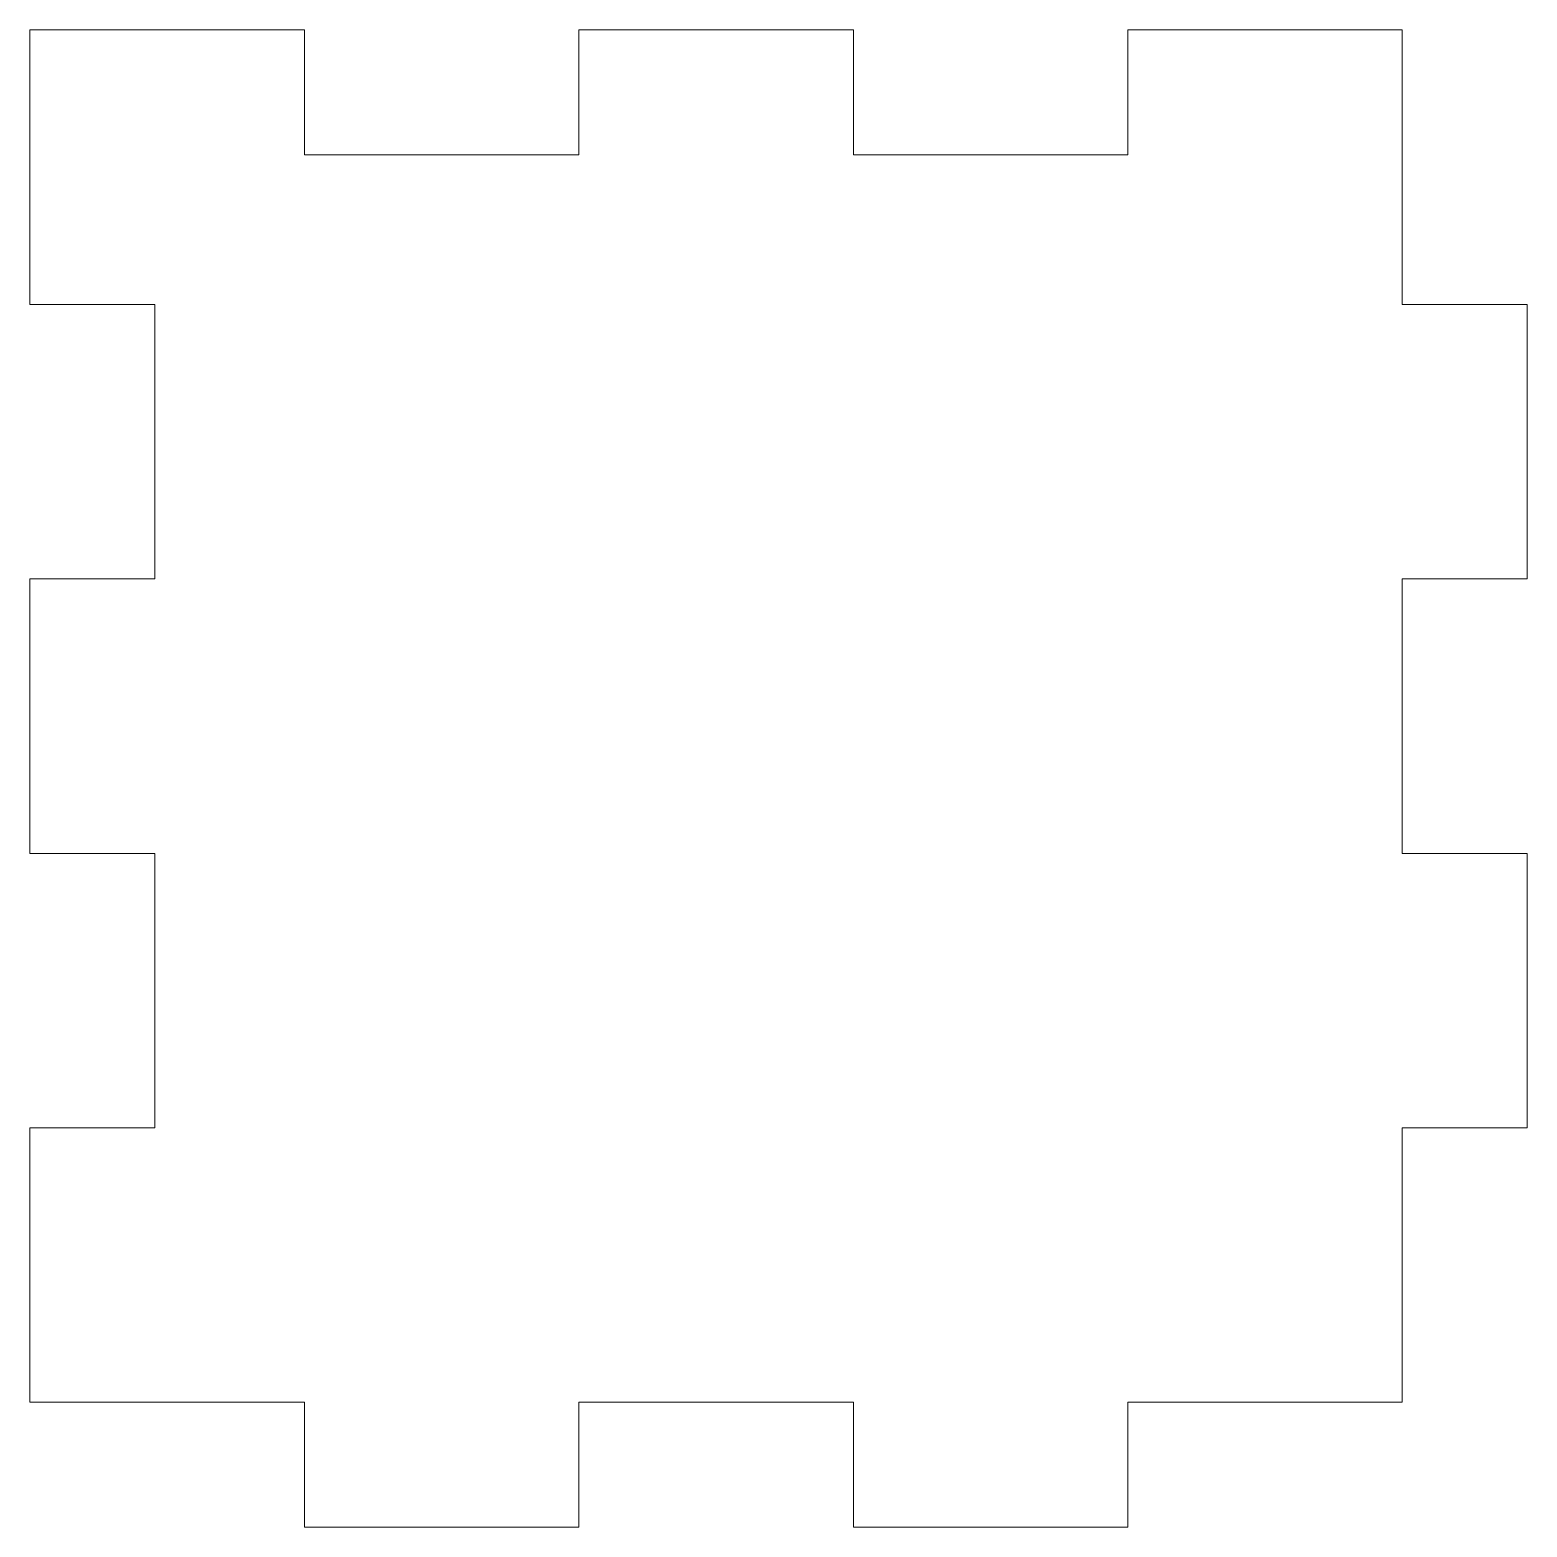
# Model space of a CAD drawing. Header units: millimetres. Extents: x 0 to 30, y 0 to 30.
import ezdxf

# ---------------------------------------------------------------- set-up
doc = ezdxf.new("R2010")
doc.units = ezdxf.units.MM
doc.layers.add('dessin', color=1, linetype='Continuous', lineweight=13, true_color=0xff0000)

# ---------------------------------------------------------------- blocks, each defined once
blk = doc.blocks.new('block 1')
at = {"layer": 'dessin'}
for p, q in [((5.5, 30), (0, 30)), ((0, 24.5), (0, 30)), ((5.5, 30), (5.5, 27.5)), ((16.5, 30), (11, 30)), ((11, 30), (11, 27.5)), ((16.5, 30), (16.5, 27.5)), ((22, 30), (22, 27.5)), ((22, 30), (27.5, 30)), ((27.5, 24.5), (27.5, 30)), ((11, 27.5), (5.5, 27.5)), ((22, 27.5), (16.5, 27.5)), ((0, 24.5), (2.5, 24.5)), ((2.5, 19), (2.5, 24.5)), ((30, 24.5), (27.5, 24.5)), ((30, 19), (30, 24.5)), ((0, 13.5), (0, 19)), ((0, 19), (2.5, 19)), ((27.5, 13.5), (27.5, 19)), ((30, 19), (27.5, 19)), ((0, 13.5), (2.5, 13.5)), ((2.5, 8), (2.5, 13.5)), ((30, 13.5), (27.5, 13.5)), ((30, 8), (30, 13.5)), ((0, 8), (2.5, 8)), ((0, 8), (0, 2.5)), ((27.5, 2.5), (27.5, 8)), ((30, 8), (27.5, 8)), ((5.5, 2.5), (0, 2.5)), ((5.5, 0), (5.5, 2.5)), ((16.5, 2.5), (11, 2.5)), ((11, 0), (11, 2.5)), ((16.5, 0), (16.5, 2.5)), ((27.5, 2.5), (22, 2.5)), ((22, 0), (22, 2.5)), ((11, 0), (5.5, 0)), ((22, 0), (16.5, 0))]:
    blk.add_line(p, q, dxfattribs=at)

msp = doc.modelspace()

# ---------------------------------------------------------------- block references
at = {"layer": 'dessin'}
msp.add_blockref('block 1', (0, 0), dxfattribs=at)

doc.saveas('drawing.dxf')
